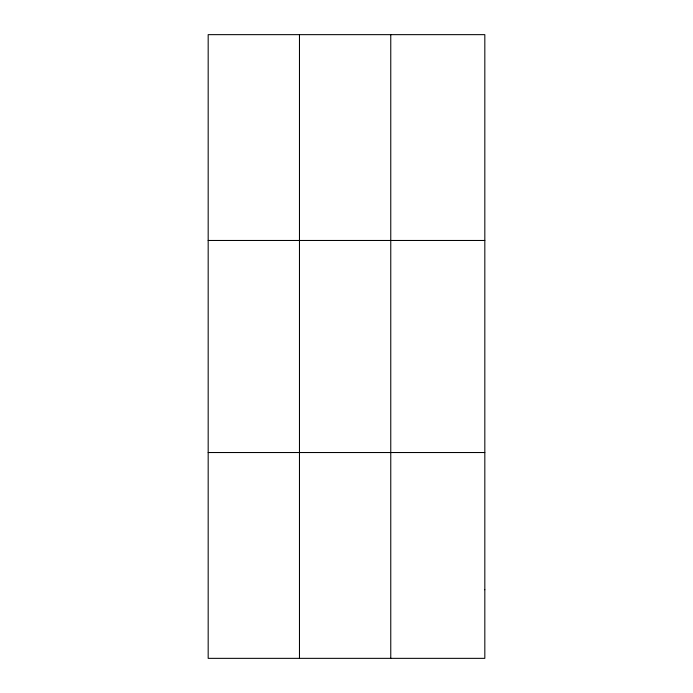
<?xml version="1.0" encoding="UTF-8"?>
<svg xmlns="http://www.w3.org/2000/svg" width="693" height="693" viewBox="0 0 693 693"><rect width="100%" height="100%" fill="white"/><g stroke="black" fill="none" stroke-linecap="round" stroke-linejoin="round"><path stroke-width="1.04" d="M299.471 658.35L299.471 34.65M390.765 658.35L390.765 34.65M208.177 240.471L484.823 240.471M208.177 452.529L484.823 452.529M484.823 589.743L484.823 658.35L208.177 658.35L208.177 34.65L484.823 34.65L484.823 589.743"/></g></svg>
